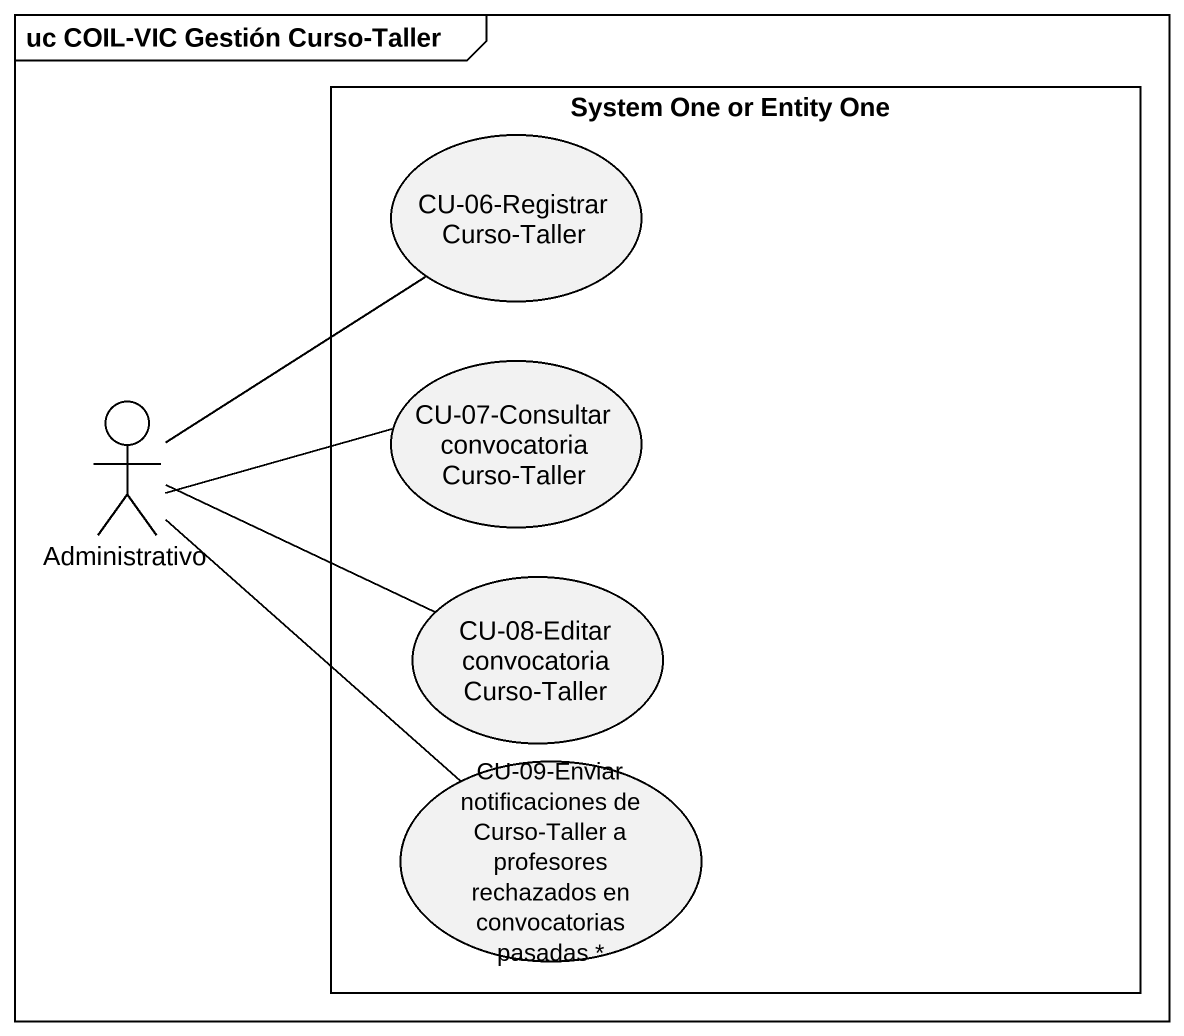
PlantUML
@startuml
mainframe uc COIL-VIC Gestión Curso-Taller
rectangle "System One or Entity One" as System_One_or_Entity_One {
  usecase "CU-06-Registrar Curso-Taller" as CU_06_Registrar_Curso_Taller
  usecase "CU-07-Consultar convocatoria Curso-Taller" as CU_07_Consultar
  usecase "CU-08-Editar convocatoria Curso-Taller" as CU_08_Editar_convocatoria
  usecase "CU-09-Enviar notificaciones de Curso-Taller a profesores rechazados en convocatorias pasadas *" as CU_09_Enviar_notificaciones
}
actor Administrativo
Administrativo -up- CU_06_Registrar_Curso_Taller
Administrativo -right- CU_07_Consultar
Administrativo -right- CU_08_Editar_convocatoria
Administrativo -- CU_09_Enviar_notificaciones
@enduml
